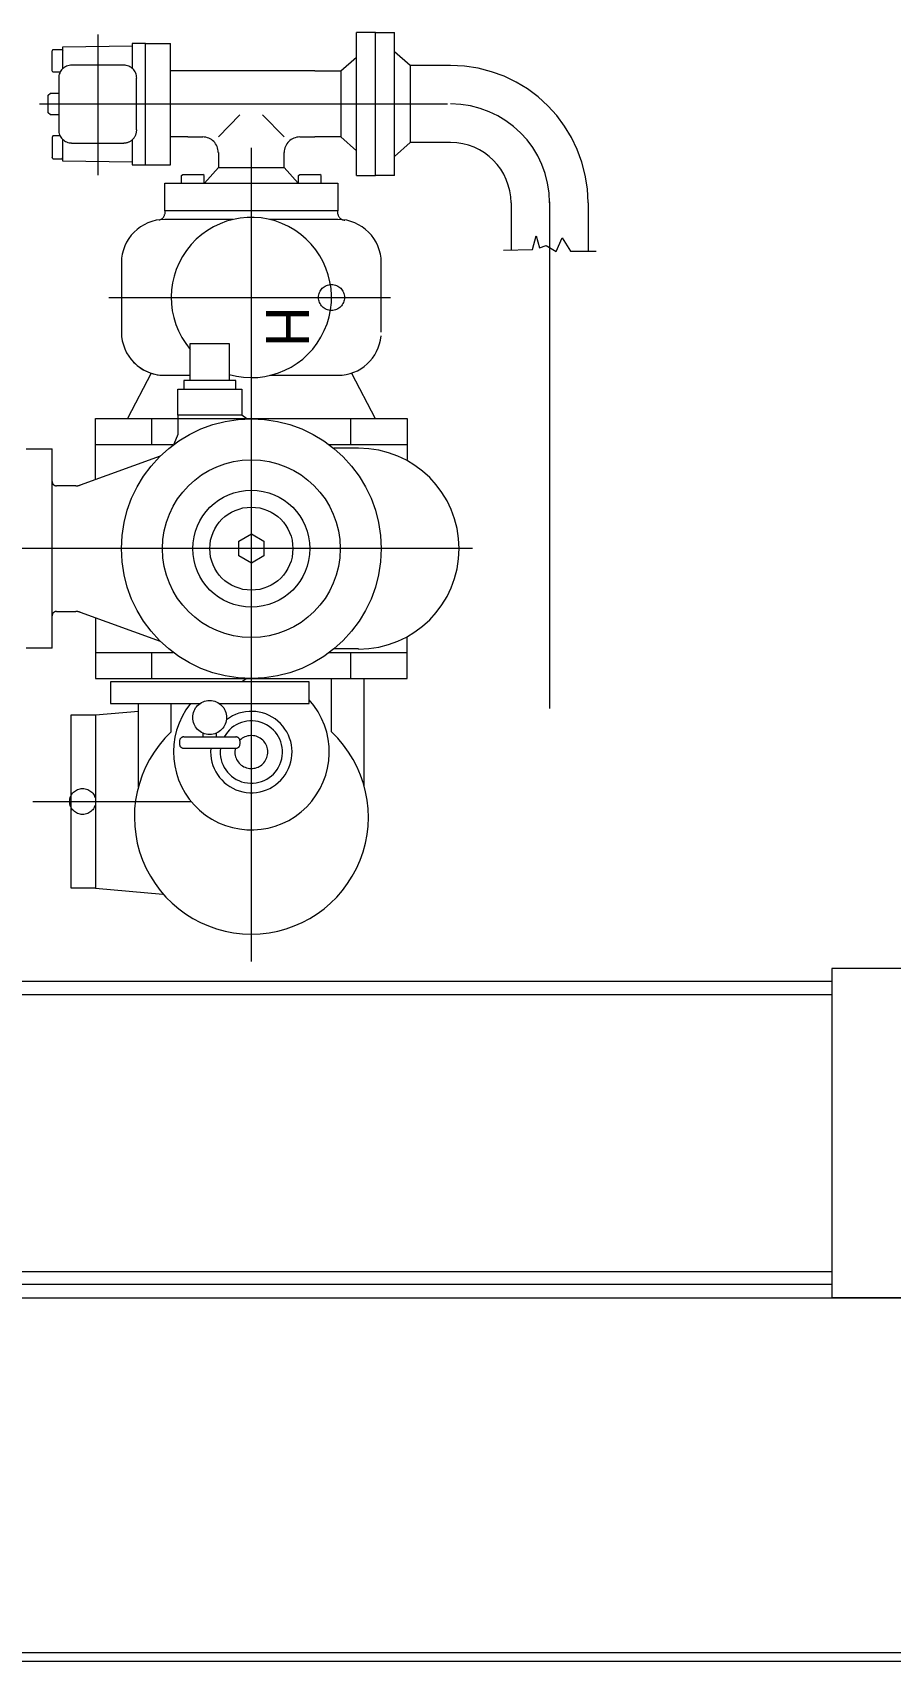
# Model space of a CAD drawing. Extents: x 475189 to 476029, y 1007718 to 1008015.
# Drawn here: x 475710.75 to 475716.06, y 1007781.04 to 1007791.12 of the extents above; entities that cross this region are included whole.
import ezdxf
from ezdxf.enums import TextEntityAlignment as Align

# ---------------------------------------------------------------- set-up
doc = ezdxf.new("R2010")
doc.units = 0
doc.header["$LTSCALE"] = 2
doc.header["$MEASUREMENT"] = 0
doc.linetypes.add('AM_ISO02W050x2', pattern=[3.75, 3, -0.75])
doc.layers.get('0').update_dxf_attribs({"linetype": 'CONTINUOUS', "lineweight": 0})
doc.layers.add('R.B', color=6, linetype='CONTINUOUS', lineweight=0)
doc.layers.add('TEXT', color=1, linetype='CONTINUOUS', lineweight=0)
doc.styles.add('ROMANS', font='ROMANS.SHX')
doc.styles.get("Standard").update_dxf_attribs({"font": '', "width": 0.95, "height": 200})
doc.styles.add('XT03_5', font='romans', dxfattribs={"width": 0.6, "height": 87.5})
doc.styles.get('Standard').set_extended_font_data('Gulim')

# ---------------------------------------------------------------- blocks, each defined once
blk = doc.blocks.new('EXISTING')
at = {"color": 8, "linetype": 'AM_ISO02W050x2'}
for p, q in [((475711.151, 1007791.107), (475711.151, 1007790.237)), ((475712.752, 1007790.235), (475712.752, 1007791.12)), ((475712.87, 1007791.12), (475712.752, 1007791.12)), ((475712.87, 1007790.235), (475712.87, 1007791.12)), ((475712.87, 1007790.235), (475712.87, 1007791.12)), ((475712.87, 1007791.12), (475712.988, 1007791.12)), ((475712.988, 1007790.235), (475712.988, 1007791.12)), ((475710.874, 1007791.016), (475710.869, 1007791.007)), ((475710.869, 1007790.884), (475710.869, 1007791.007)), ((475710.874, 1007791.016), (475710.931, 1007791.016)), ((475710.931, 1007791.016), (475710.936, 1007791.007)), ((475710.936, 1007791.031), (475711.365, 1007791.037)), ((475710.936, 1007790.898), (475710.936, 1007791.031)), ((475711.151, 1007791.034), (475711.151, 1007790.8)), ((475711.446, 1007791.053), (475711.365, 1007791.053)), ((475711.365, 1007791.053), (475711.365, 1007790.898)), ((475711.446, 1007790.302), (475711.446, 1007791.053)), ((475711.446, 1007791.053), (475711.601, 1007791.053)), ((475711.601, 1007790.302), (475711.601, 1007791.053)), ((475712.656, 1007790.882), (475712.752, 1007790.967)), ((475713.085, 1007790.916), (475712.988, 1007791.001)), ((475710.874, 1007790.875), (475710.869, 1007790.884)), ((475710.918, 1007790.875), (475710.874, 1007790.875)), ((475711.312, 1007790.919), (475710.99, 1007790.919)), ((475711.708, 1007790.882), (475711.601, 1007790.882)), ((475712.495, 1007790.882), (475711.708, 1007790.882)), ((475712.495, 1007790.882), (475712.656, 1007790.882)), ((475712.656, 1007790.882), (475712.656, 1007790.474)), ((475713.085, 1007790.916), (475713.085, 1007790.439)), ((475713.335, 1007790.916), (475713.085, 1007790.916)), ((475710.91, 1007790.838), (475710.91, 1007790.517)), ((475711.392, 1007790.517), (475711.392, 1007790.838)), ((475710.791, 1007790.678), (475713.315, 1007790.678)), ((475710.845, 1007790.733), (475710.858, 1007790.745)), ((475710.845, 1007790.622), (475710.845, 1007790.733)), ((475710.858, 1007790.745), (475710.91, 1007790.745)), ((475710.858, 1007790.611), (475710.845, 1007790.622)), ((475710.91, 1007790.611), (475710.858, 1007790.611)), ((475711.898, 1007790.474), (475712.031, 1007790.611)), ((475712.306, 1007790.474), (475712.172, 1007790.611)), ((475710.874, 1007790.48), (475710.869, 1007790.471)), ((475710.869, 1007790.471), (475710.869, 1007790.348)), ((475710.918, 1007790.48), (475710.874, 1007790.48)), ((475710.936, 1007790.324), (475710.936, 1007790.457)), ((475711.365, 1007790.457), (475711.365, 1007790.302)), ((475711.708, 1007790.474), (475711.601, 1007790.474)), ((475711.708, 1007790.474), (475711.801, 1007790.474)), ((475712.402, 1007790.474), (475712.495, 1007790.474)), ((475712.656, 1007790.474), (475712.495, 1007790.474)), ((475712.656, 1007790.474), (475712.752, 1007790.388)), ((475710.99, 1007790.436), (475711.312, 1007790.436)), ((475711.898, 1007790.377), (475711.898, 1007790.284)), ((475712.102, 1007785.37), (475712.102, 1007790.407)), ((475712.306, 1007790.284), (475712.306, 1007790.377)), ((475713.085, 1007790.439), (475712.988, 1007790.353)), ((475713.335, 1007790.439), (475713.085, 1007790.439)), ((475710.874, 1007790.339), (475710.869, 1007790.348)), ((475710.874, 1007790.339), (475710.931, 1007790.339)), ((475710.931, 1007790.339), (475710.936, 1007790.348)), ((475711.365, 1007790.318), (475710.936, 1007790.324)), ((475711.365, 1007790.302), (475711.446, 1007790.302)), ((475711.446, 1007790.302), (475711.601, 1007790.302)), ((475711.898, 1007790.284), (475711.812, 1007790.188)), ((475711.898, 1007790.284), (475712.306, 1007790.284)), ((475712.306, 1007790.284), (475712.391, 1007790.188)), ((475711.566, 1007790.016), (475711.566, 1007790.188)), ((475711.566, 1007790.188), (475712.638, 1007790.188)), ((475711.669, 1007790.236), (475711.678, 1007790.242)), ((475711.669, 1007790.188), (475711.669, 1007790.236)), ((475711.678, 1007790.242), (475711.801, 1007790.242)), ((475711.811, 1007790.236), (475711.801, 1007790.242)), ((475711.811, 1007790.188), (475711.811, 1007790.236)), ((475712.393, 1007790.236), (475712.402, 1007790.242)), ((475712.393, 1007790.188), (475712.393, 1007790.236)), ((475712.402, 1007790.242), (475712.525, 1007790.242)), ((475712.534, 1007790.236), (475712.525, 1007790.242)), ((475712.534, 1007790.188), (475712.534, 1007790.236)), ((475712.638, 1007790.188), (475712.638, 1007790.016)), ((475712.752, 1007790.235), (475712.87, 1007790.235)), ((475712.988, 1007790.235), (475712.87, 1007790.235)), ((475713.709, 1007790.065), (475713.709, 1007789.774)), ((475713.948, 1007790.072), (475713.948, 1007786.935)), ((475714.186, 1007790.065), (475714.186, 1007789.767)), ((475711.566, 1007790.016), (475711.566, 1007789.995)), ((475712.638, 1007790.016), (475711.566, 1007790.016)), ((475711.987, 1007789.963), (475711.566, 1007789.963)), ((475712.638, 1007789.963), (475712.216, 1007789.963)), ((475712.638, 1007789.995), (475712.638, 1007790.016)), ((475713.842, 1007789.777), (475713.865, 1007789.862)), ((475713.865, 1007789.862), (475713.886, 1007789.788)), ((475713.988, 1007789.764), (475714.026, 1007789.849)), ((475714.026, 1007789.849), (475714.077, 1007789.767)), ((475713.663, 1007789.773), (475713.842, 1007789.777)), ((475713.886, 1007789.788), (475713.927, 1007789.801)), ((475713.927, 1007789.801), (475713.988, 1007789.764)), ((475714.077, 1007789.767), (475714.235, 1007789.767)), ((475711.298, 1007789.695), (475711.298, 1007789.266)), ((475712.906, 1007789.266), (475712.906, 1007789.695)), ((475711.219, 1007789.48), (475712.964, 1007789.48)), ((475711.724, 1007788.965), (475711.724, 1007789.196)), ((475711.724, 1007789.196), (475711.965, 1007789.196)), ((475711.965, 1007789.196), (475711.965, 1007788.965)), ((475711.481, 1007789.011), (475711.335, 1007788.73)), ((475711.566, 1007788.998), (475711.724, 1007788.998)), ((475711.684, 1007788.965), (475711.684, 1007788.912)), ((475712.005, 1007788.965), (475711.684, 1007788.965)), ((475712.005, 1007788.912), (475712.005, 1007788.965)), ((475712.216, 1007788.998), (475712.638, 1007788.998)), ((475712.722, 1007789.011), (475712.868, 1007788.73)), ((475711.646, 1007788.751), (475711.646, 1007788.912)), ((475711.646, 1007788.912), (475712.043, 1007788.912)), ((475712.043, 1007788.912), (475712.043, 1007788.751)), ((475711.346, 1007788.751), (475711.335, 1007788.73)), ((475711.646, 1007788.751), (475711.646, 1007788.632)), ((475712.043, 1007788.751), (475711.646, 1007788.751)), ((475712.074, 1007788.729), (475712.043, 1007788.751)), ((475711.137, 1007788.73), (475713.067, 1007788.73)), ((475711.137, 1007788.569), (475711.137, 1007788.73)), ((475711.485, 1007788.73), (475711.485, 1007788.569)), ((475712.718, 1007788.569), (475712.718, 1007788.73)), ((475713.067, 1007788.73), (475713.067, 1007788.569)), ((475710.708, 1007788.542), (475710.869, 1007788.542)), ((475710.869, 1007787.309), (475710.869, 1007788.542)), ((475711.137, 1007788.569), (475711.619, 1007788.569)), ((475711.137, 1007788.353), (475711.137, 1007788.569)), ((475711.646, 1007788.632), (475711.622, 1007788.571)), ((475712.584, 1007788.569), (475713.067, 1007788.569)), ((475712.766, 1007788.547), (475712.612, 1007788.547)), ((475713.067, 1007788.569), (475713.067, 1007788.476)), ((475711.538, 1007788.498), (475711.043, 1007788.319)), ((475711.015, 1007788.314), (475710.896, 1007788.314)), ((475712.024, 1007787.971), (475712.102, 1007788.016)), ((475712.024, 1007787.88), (475712.024, 1007787.971)), ((475712.102, 1007788.016), (475712.18, 1007787.971)), ((475712.18, 1007787.971), (475712.18, 1007787.88)), ((475713.47, 1007787.925), (475703.692, 1007787.925)), ((475712.102, 1007787.835), (475712.024, 1007787.88)), ((475712.18, 1007787.88), (475712.102, 1007787.835)), ((475710.896, 1007787.537), (475711.015, 1007787.537)), ((475711.043, 1007787.532), (475711.538, 1007787.352)), ((475711.137, 1007787.498), (475711.137, 1007787.282)), ((475713.067, 1007787.282), (475713.067, 1007787.375)), ((475710.869, 1007787.309), (475710.708, 1007787.309)), ((475711.137, 1007787.282), (475711.619, 1007787.282)), ((475711.137, 1007787.282), (475711.137, 1007787.121)), ((475711.485, 1007787.282), (475711.485, 1007787.121)), ((475712.584, 1007787.282), (475713.067, 1007787.282)), ((475712.766, 1007787.304), (475712.612, 1007787.304)), ((475712.718, 1007787.121), (475712.718, 1007787.282)), ((475713.067, 1007787.121), (475713.067, 1007787.282)), ((475711.137, 1007787.121), (475713.067, 1007787.121)), ((475711.646, 1007787.1), (475711.23, 1007787.1)), ((475711.23, 1007787.1), (475711.23, 1007786.966)), ((475712.043, 1007787.1), (475711.646, 1007787.1)), ((475712.074, 1007787.122), (475712.043, 1007787.1)), ((475712.459, 1007787.1), (475712.043, 1007787.1)), ((475712.459, 1007786.966), (475712.459, 1007787.1)), ((475712.598, 1007786.791), (475712.598, 1007787.121)), ((475712.801, 1007786.451), (475712.801, 1007787.121)), ((475711.23, 1007786.966), (475711.785, 1007786.966)), ((475711.403, 1007786.451), (475711.403, 1007786.966)), ((475711.606, 1007786.791), (475711.606, 1007786.966)), ((475711.904, 1007786.966), (475712.459, 1007786.966)), ((475710.987, 1007785.824), (475710.987, 1007786.896)), ((475710.987, 1007786.896), (475711.137, 1007786.896)), ((475711.137, 1007786.896), (475711.403, 1007786.919)), ((475711.137, 1007786.896), (475711.137, 1007785.824)), ((475711.657, 1007786.733), (475711.657, 1007786.716)), ((475711.844, 1007786.759), (475711.684, 1007786.759)), ((475711.804, 1007786.759), (475711.804, 1007786.783)), ((475712.005, 1007786.759), (475711.844, 1007786.759)), ((475711.885, 1007786.783), (475711.885, 1007786.759)), ((475712.032, 1007786.716), (475712.032, 1007786.733)), ((475711.684, 1007786.69), (475712.005, 1007786.69)), ((475710.749, 1007786.36), (475711.731, 1007786.36)), ((475711.137, 1007785.824), (475710.987, 1007785.824)), ((475711.137, 1007785.824), (475711.554, 1007785.787))]:
    blk.add_line(p, q, dxfattribs=at)
at = {"color": 8}
for p, q in [((475722.718, 1007785.325), (475715.695, 1007785.325)), ((475715.695, 1007785.325), (475715.695, 1007783.288)), ((475715.695, 1007785.245), (475709.664, 1007785.245)), ((475715.695, 1007785.164), (475709.664, 1007785.164)), ((475715.695, 1007783.449), (475709.664, 1007783.449)), ((475715.695, 1007783.369), (475709.664, 1007783.369)), ((475706.097, 1007783.288), (475730.196, 1007783.288)), ((475722.718, 1007783.288), (475715.695, 1007783.288)), ((475730.196, 1007781.09), (475706.097, 1007781.09)), ((475719.126, 1007781.036), (475708.672, 1007781.036))]:
    blk.add_line(p, q, dxfattribs=at)
at = {"color": 8, "linetype": 'AM_ISO02W050x2'}
for centre, radius in [((475712.598, 1007789.48), 0.0804), ((475712.102, 1007787.925), 0.804), ((475712.102, 1007787.925), 0.55), ((475712.102, 1007787.925), 0.362), ((475712.102, 1007787.925), 0.257), ((475711.844, 1007786.88), 0.105), ((475711.058, 1007786.36), 0.0804)]:
    blk.add_circle(centre, radius, dxfattribs=at)
for centre, radius, start, end in [((475710.99, 1007790.838), 0.0804, 90, 180), ((475711.312, 1007790.838), 0.0804, 0, 90), ((475713.335, 1007790.065), 0.851, 0, 90), ((475713.335, 1007790.065), 0.613, 0, 90), ((475710.99, 1007790.517), 0.0804, 180, 270), ((475711.312, 1007790.517), 0.0804, 269.9988, 0), ((475711.801, 1007790.377), 0.0964, 0, 90), ((475712.402, 1007790.377), 0.0964, 90, 180), ((475713.335, 1007790.065), 0.374, 0, 90), ((475711.566, 1007789.695), 0.268, 90, 180), ((475711.523, 1007790.002), 0.0429, 281.3632, 349.5935), ((475712.102, 1007789.48), 0.496, 253.998, 220.3451), ((475712.68, 1007790.002), 0.0429, 189.6517, 271.3656), ((475712.638, 1007789.695), 0.268, 0, 90), ((475711.566, 1007789.266), 0.268, 180, 270), ((475712.638, 1007789.266), 0.268, 270, 354.8941), ((475711.566, 1007789.266), 0.268, 217.2567, 270), ((475712.766, 1007787.925), 0.622, 270, 90), ((475710.896, 1007788.341), 0.0268, 180, 270.0007), ((475711.015, 1007788.394), 0.0803, 269.9893, 289.9532), ((475710.896, 1007787.51), 0.0268, 90, 180), ((475711.015, 1007787.456), 0.0805, 70.0751, 89.9828), ((475712.102, 1007786.666), 0.482, 141.5228, 42.2206), ((475712.102, 1007786.666), 0.252, 174.5094, 127.6312), ((475712.102, 1007786.666), 0.193, 172.8239, 150.9192), ((475712.102, 1007786.263), 0.724, 133.2503, 46.7495), ((475711.684, 1007786.733), 0.0268, 90, 180), ((475712.102, 1007786.666), 0.102, 165.9719, 133.7929), ((475712.005, 1007786.733), 0.0268, 0, 90), ((475711.684, 1007786.716), 0.0268, 180, 270), ((475712.005, 1007786.716), 0.0268, 270, 0)]:
    blk.add_arc(centre, radius, start, end, dxfattribs=at)
at = {"color": 8, "linetype": 'AM_ISO02W050x2', "text_generation_flag": 6}
blk.add_text('H', height=0.265, rotation=90, dxfattribs=at).set_placement((475712.193, 1007789.424))
at = {"color": 8, "linetype": 'ByBlock', "style": 'ROMANS'}
for tag, height, width, p in [('DIRECTION', 0.536, 0.85, (475672.394, 1007828.239)), ('DN', 1.072, 0.708333, (475752.552, 1007802.238))]:
    blk.add_attdef(tag, text='', height=height, dxfattribs=dict(at, width=width)).set_placement(p, align=Align.MIDDLE_RIGHT)
at = {"color": 8, "style": 'XT03_5', "text_generation_flag": 4, "width": 0.6, "flags": 9}
for p, rotation in [((475706.595, 1007775.576), 270), ((475708.817, 1007766.103), 90)]:
    blk.add_attdef('KEYWORD', p, '', height=0.0375, rotation=rotation, dxfattribs=at)
at = {"color": 8, "style": 'XT03_5', "width": 0.6, "flags": 9}
for p, rotation in [((475708.817, 1007775.576), 270), ((475706.595, 1007766.103), 90)]:
    blk.add_attdef('KEYWORD', p, '', height=0.0375, rotation=rotation, dxfattribs=at)
at = {"layer": 'TEXT', "color": 8, "style": 'ROMANS', "width": 0.85, "flags": 8}
blk.add_attdef('WTD', text='', height=1.072, rotation=180, dxfattribs=at).set_placement((475705.173, 1007794.2), align=Align.MIDDLE_CENTER)
blk.add_attdef('WTD', text='', height=1.072, dxfattribs=at).set_placement((475731.4, 1007752.462), align=Align.MIDDLE_CENTER)

msp = doc.modelspace()

# ---------------------------------------------------------------- block references
at = {"layer": 'R.B'}
msp.add_blockref('EXISTING', (0, 0), dxfattribs=at)

doc.saveas('drawing.dxf')
